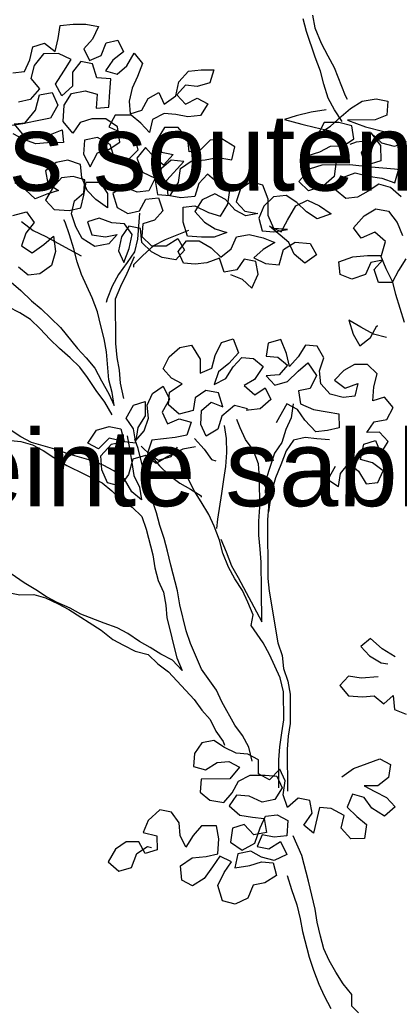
# Model space of a CAD drawing. Header units: millimetres. Extents: x 318905 to 439572, y -5133 to 105868.
# Drawn here: x 350700 to 351567, y 2795 to 5056 of the extents above; entities that cross this region are included whole.
import ezdxf

# ---------------------------------------------------------------- set-up
doc = ezdxf.new("R2010")
doc.units = ezdxf.units.MM
doc.header["$MEASUREMENT"] = 0
doc.layers.add('INTI_Agencement_Stylo_No__102', color=7, linetype='Continuous', lineweight=0, true_color=0xcccccc)
doc.layers.add('INTI_Etiquettes_Stylo_No__1', color=7, linetype='Continuous', lineweight=5)
doc.styles.add('STYLE_GENERE_2', font='Arial')
doc.dimstyles.new('STYLE_GENERE__3', dxfattribs={"dimtxt": 0.18, "dimasz": 182.4, "dimexe": 0.18, "dimexo": 0.0625, "dimgap": 0.09, "dimtad": 0, "dimtih": 1, "dimtoh": 1, "dimdec": 4, "dimzin": 0, "dimdsep": 46, "dimcen": 0.09, "dimadec": 0, "dimazin": 0, "dimtfac": 1, "dimtdec": 4, "dimtmove": 0, "dimatfit": 3, "dimldrblk": 'ARROWHEAD_5', "dimfxl": 0, "dimtolj": 1, "dimtzin": 0, "dimarcsym": 0})

# ---------------------------------------------------------------- blocks, each defined once
blk = doc.blocks.new('arbre6[1]', base_point=(351659.1, -542.5))
at = {"layer": 'INTI_Agencement_Stylo_No__102', "linetype": 'Continuous'}
for p, q in [((351369.2, 5066.6), (351374.3, 5037.2)), ((350788.2, 5013.2), (350792.8, 5042.7)), ((350792.8, 5042.7), (350822, 5045.6)), ((350822, 5045.6), (350851.2, 5045.9)), ((350851.2, 5045.9), (350880.4, 5040.8)), ((351354.9, 5029), (351347.4, 5058.4)), ((350880.4, 5040.8), (350866.1, 5011.2)), ((351374.8, 4970.3), (351354.9, 5029)), ((351374.3, 5037.2), (351389.1, 5002.6)), ((350730, 4993.9), (350756.7, 5002.2)), ((350756.7, 5002.2), (350781.1, 4983.7)), ((350781.1, 4983.7), (350788.2, 5013.2)), ((350866.1, 5011.2), (350846.8, 4989.6)), ((350885.8, 4973.9), (350897.7, 5003.5)), ((350897.7, 5003.5), (350924.5, 5009.1)), ((350924.5, 5009.1), (350936.8, 4982.4)), ((351389.1, 5002.6), (351403.9, 4973.2)), ((350722.9, 4964.4), (350730, 4993.9)), ((350754.4, 4978.1), (350732.7, 4951.1)), ((350788.5, 4978.4), (350754.4, 4978.1)), ((350817.8, 4965.3), (350788.5, 4978.4)), ((350846.8, 4989.6), (350859.1, 4963)), ((350859.1, 4963), (350885.8, 4973.9)), ((350936.8, 4982.4), (350912.6, 4963.4)), ((350944.4, 4950.4), (350961.2, 4979.9)), ((350961.2, 4979.9), (350980.8, 4956)), ((350710.9, 4937.5), (350722.9, 4964.4)), ((350732.7, 4951.1), (350725.6, 4921.6)), ((350800.9, 4938.3), (350817.8, 4965.3)), ((350839.7, 4960.1), (350820.4, 4935.8)), ((350866.5, 4955), (350839.7, 4960.1)), ((350876.5, 4923), (350866.5, 4955)), ((350912.6, 4963.4), (350895.8, 4939.2)), ((350980.8, 4956), (350968.9, 4926.5)), ((351387.2, 4938.3), (351374.8, 4970.3)), ((351403.9, 4973.2), (351418.7, 4946.6)), ((350684.2, 4934.6), (350710.9, 4937.5)), ((350781.7, 4908.7), (350800.9, 4938.3)), ((350820.4, 4935.8), (350820.6, 4903.7)), ((350895.8, 4939.2), (350922.6, 4931.4)), ((350922.6, 4931.4), (350944.4, 4950.4)), ((351063.8, 4914), (351085.5, 4938.2)), ((351085.5, 4938.2), (351114.7, 4941.2)), ((351114.7, 4941.2), (351143.9, 4941.4)), ((351143.9, 4941.4), (351134.4, 4911.9)), ((351394.7, 4908.9), (351387.2, 4938.3)), ((351418.7, 4946.6), (351443.5, 4882.6)), ((350725.6, 4921.6), (350745.3, 4897.7)), ((350796.5, 4882.1), (350781.7, 4908.7)), ((350908.1, 4920.6), (350876.5, 4923)), ((350905.9, 4891.1), (350908.1, 4920.6)), ((350968.9, 4926.5), (350956.9, 4899.6)), ((351056.8, 4881.8), (351063.8, 4914)), ((351078.5, 4906.1), (351059.2, 4884.5)), ((351105.3, 4903.6), (351078.5, 4906.1)), ((351134.4, 4911.9), (351105.3, 4903.6)), ((351404.7, 4876.9), (351394.7, 4908.9)), ((350745.3, 4897.7), (350723.6, 4873.4)), ((350735.9, 4849.4), (350745.4, 4884.3)), ((350745.4, 4884.3), (350774.5, 4889.9)), ((350774.5, 4889.9), (350786.9, 4860.6)), ((350820.6, 4903.7), (350796.5, 4882.1)), ((350801.5, 4860.7), (350818.3, 4887.6)), ((350818.3, 4887.6), (350849.9, 4893.3)), ((350849.9, 4893.3), (350876.7, 4885.5)), ((350876.7, 4885.5), (350874.5, 4853.4)), ((350903.7, 4856.3), (350905.9, 4891.1)), ((350956.9, 4899.6), (350949.8, 4870.1)), ((350993.6, 4875.8), (351017.8, 4889.5)), ((351017.8, 4889.5), (351030.2, 4862.8)), ((351059.2, 4884.5), (351078.8, 4863.2)), ((350723.6, 4873.4), (350696.9, 4867.8)), ((350786.9, 4860.6), (350770.1, 4831)), ((350799.4, 4823.2), (350801.5, 4860.7)), ((350949.8, 4870.1), (350952.5, 4840.7)), ((350979.2, 4849), (350993.6, 4875.8)), ((351030.2, 4862.8), (351056.8, 4881.8)), ((351078.8, 4863.2), (351105.5, 4876.9)), ((351105.5, 4876.9), (351129.9, 4863.7)), ((351129.9, 4863.7), (351113.1, 4836.8)), ((351419.5, 4850.3), (351404.7, 4876.9)), ((351443.5, 4882.6), (351448.5, 4874.6)), ((351455.9, 4853.3), (351482.6, 4869.6)), ((351482.6, 4869.6), (351514.1, 4875.2)), ((351514.1, 4875.2), (351540.9, 4870.1)), ((351540.9, 4870.1), (351538.8, 4838)), ((350711.8, 4819.8), (350735.9, 4849.4)), ((350874.5, 4853.4), (350903.7, 4856.3)), ((350954.9, 4838), (350918.4, 4837.7)), ((350952.5, 4840.7), (350979.2, 4849)), ((350977, 4819.5), (350954.9, 4838)), ((351030.3, 4841.4), (351003.7, 4827.8)), ((351057.1, 4839), (351030.3, 4841.4)), ((351083.9, 4833.8), (351057.1, 4839)), ((351366, 4844.4), (351332, 4836.1)), ((351400, 4850.1), (351366, 4844.4)), ((351436.7, 4823.6), (351419.5, 4850.3)), ((351434.2, 4834.3), (351455.9, 4853.3)), ((351538.8, 4838), (351512.1, 4827)), ((350677.8, 4814.1), (350711.8, 4819.8)), ((350714.2, 4819.8), (350687.5, 4816.9)), ((350687.5, 4816.9), (350709.6, 4790.3)), ((350743.4, 4825.4), (350714.2, 4819.8)), ((350770.1, 4831), (350743.4, 4825.4)), ((350821.4, 4796.7), (350799.4, 4823.2)), ((350838.3, 4820.9), (350821.4, 4796.7)), ((350865, 4829.2), (350838.3, 4820.9)), ((350896.6, 4829.5), (350865, 4829.2)), ((350923.5, 4811), (350896.6, 4829.5)), ((350918.4, 4837.7), (350904, 4810.8)), ((350996.6, 4798.3), (350977, 4819.5)), ((351003.7, 4827.8), (350996.6, 4798.3)), ((351113.1, 4836.8), (351083.9, 4833.8)), ((351332, 4836.1), (351305.3, 4827.8)), ((351305.3, 4827.8), (351344.3, 4817.5)), ((351344.3, 4817.5), (351376, 4809.7)), ((351395.4, 4820.6), (351381, 4793.7)), ((351429.4, 4820.9), (351395.4, 4820.6)), ((351410, 4812.7), (351434.2, 4834.3)), ((351458.7, 4813.1), (351429.4, 4820.9)), ((351512.1, 4827), (351448.8, 4826.4)), ((351448.8, 4826.4), (351490.3, 4810.7)), ((350709.7, 4782.3), (350685.2, 4795.4)), ((350743.7, 4787.9), (350770.4, 4793.5)), ((350770.4, 4793.5), (350797.1, 4804.5)), ((350797.1, 4804.5), (350799.7, 4775.1)), ((350904, 4810.8), (350933.3, 4797.7)), ((350928.6, 4776.2), (350923.5, 4811)), ((350933.3, 4797.7), (350962.6, 4789.9)), ((351030.6, 4809.3), (351013.7, 4782.3)), ((351062.2, 4809.6), (351030.6, 4809.3)), ((351084.3, 4783), (351062.2, 4809.6)), ((351378.5, 4796.4), (351356.8, 4777.4)), ((351376, 4809.7), (351410.1, 4802)), ((351410.1, 4802), (351378.5, 4796.4)), ((351381, 4793.7), (351410, 4812.7)), ((351463.7, 4783.7), (351458.7, 4813.1)), ((351490.3, 4810.7), (351531.7, 4800.4)), ((351527.1, 4773.6), (351502.6, 4797.5)), ((351502.6, 4797.5), (351524.7, 4768.2)), ((351531.7, 4800.4), (351561, 4795.3)), ((351561, 4795.3), (351583, 4776.8)), ((350709.6, 4790.3), (350743.7, 4787.9)), ((350736.5, 4771.8), (350709.7, 4782.3)), ((350763.2, 4774.7), (350736.5, 4771.8)), ((350799.7, 4775.1), (350763.2, 4774.7)), ((350848.3, 4780.9), (350846.1, 4748.7)), ((350877.5, 4786.5), (350848.3, 4780.9)), ((350906.8, 4770.7), (350877.5, 4786.5)), ((350904.4, 4759.9), (350928.6, 4776.2)), ((350916.7, 4738.6), (350906.8, 4770.7)), ((350962.6, 4789.9), (350970.1, 4757.9)), ((351013.7, 4782.3), (351023.7, 4753)), ((351086.9, 4753.6), (351084.3, 4783)), ((351135.4, 4780.8), (351113.6, 4759.2)), ((351162.1, 4783.7), (351135.4, 4780.8)), ((351191.4, 4765.2), (351162.1, 4783.7)), ((351356.8, 4777.4), (351359.4, 4745.3)), ((351439.5, 4767.5), (351463.7, 4783.7)), ((351468.7, 4775.8), (351454.1, 4770.3)), ((351497.8, 4778.7), (351468.7, 4775.8)), ((351481, 4751.8), (351497.8, 4778.7)), ((351556.3, 4765.8), (351527.1, 4773.6)), ((351583, 4776.8), (351556.3, 4765.8)), ((350846.1, 4748.7), (350860.9, 4719.4)), ((350860.9, 4719.4), (350877.7, 4751.7)), ((350877.7, 4751.7), (350904.4, 4759.9)), ((350970.1, 4757.9), (350948.4, 4736.3)), ((350987.1, 4763.4), (350967.8, 4739.1)), ((351006.7, 4742.1), (350987.1, 4763.4)), ((351023.7, 4753), (351050.5, 4747.9)), ((351050.5, 4747.9), (351028.8, 4723.6)), ((351113.6, 4759.2), (351086.9, 4753.6)), ((351184.4, 4735.7), (351191.4, 4765.2)), ((351359.4, 4745.3), (351386.1, 4753.6)), ((351386.1, 4753.6), (351410.4, 4767.2)), ((351410.4, 4767.2), (351439.5, 4767.5)), ((351491, 4722.4), (351481, 4751.8)), ((351524.7, 4768.2), (351524.9, 4733.4)), ((350783, 4729.4), (350758.8, 4710.4)), ((350809.7, 4735), (350783, 4729.4)), ((350839, 4724.6), (350809.7, 4735)), ((350948.4, 4736.3), (350916.7, 4738.6)), ((350967.8, 4739.1), (350980.2, 4707.1)), ((351028.8, 4723.6), (351006.7, 4742.1)), ((351045.7, 4734.5), (351024, 4715.5)), ((351036.3, 4688.9), (351074.9, 4732)), ((351074.9, 4732), (351045.7, 4734.5)), ((351067.7, 4715.9), (351091.9, 4732.2)), ((351091.9, 4732.2), (351123.5, 4735.2)), ((351123.5, 4735.2), (351152.7, 4740.8)), ((351152.7, 4740.8), (351184.4, 4735.7)), ((351391.2, 4724.2), (351454.5, 4724.8)), ((351422.8, 4732.5), (351418.2, 4697.7)), ((351454.5, 4724.8), (351503.1, 4719.9)), ((351524.9, 4733.4), (351491, 4722.4)), ((350758.8, 4710.4), (350763.9, 4681.1)), ((350841.7, 4695.1), (350839, 4724.6)), ((350980.2, 4707.1), (351009.5, 4694)), ((351024, 4715.5), (351009.6, 4688.6)), ((351063.1, 4683.8), (351067.7, 4715.9)), ((351128.7, 4703.1), (351109.4, 4681.5)), ((351150.7, 4684.6), (351128.7, 4703.1)), ((351338, 4686.2), (351364.5, 4715.9)), ((351364.5, 4715.9), (351391.2, 4724.2)), ((351437.6, 4695.2), (351466.8, 4706.1)), ((351466.8, 4706.1), (351496, 4698.4)), ((351503.1, 4719.9), (351556.7, 4715)), ((351556.7, 4715), (351615.1, 4707.5)), ((351556.9, 4682.9), (351566.4, 4715.1)), ((351566.4, 4715.1), (351598, 4720.7)), ((350712.9, 4667.2), (350688.5, 4683)), ((350763.9, 4681.1), (350788.4, 4665.2)), ((350795.4, 4694.7), (350776.1, 4673.1)), ((350822.2, 4697.6), (350795.4, 4694.7)), ((350849, 4689.9), (350822.2, 4697.6)), ((350854, 4665.8), (350841.7, 4695.1)), ((350846.8, 4660.4), (350849, 4689.9)), ((350846.8, 4655), (350851.5, 4684.5)), ((350851.5, 4684.5), (350883.1, 4684.8)), ((350883.1, 4684.8), (350900.3, 4658.2)), ((351009.5, 4694), (350995.1, 4664.4)), ((351009.6, 4688.6), (351014.7, 4656.6)), ((351039, 4654.1), (351036.3, 4688.9)), ((351043.9, 4654.1), (351063.1, 4683.8)), ((351109.4, 4681.5), (351099.8, 4652)), ((351180, 4666.1), (351150.7, 4684.6)), ((351228.5, 4685.3), (351204.3, 4669)), ((351255.3, 4677.5), (351228.5, 4685.3)), ((351360, 4665), (351338, 4686.2)), ((351418.2, 4697.7), (351394, 4676)), ((351423.3, 4665.6), (351437.6, 4695.2)), ((351496, 4698.4), (351527.7, 4693.3)), ((351520.5, 4679.9), (351496.3, 4663.6)), ((351547.3, 4672.1), (351520.5, 4679.9)), ((351527.7, 4693.3), (351556.9, 4682.9)), ((350735, 4646), (350712.9, 4667.2)), ((350761.7, 4656.9), (350735, 4646)), ((350776.1, 4673.1), (350759.3, 4643.5)), ((350788.4, 4665.2), (350761.7, 4656.9)), ((350825, 4641.5), (350846.8, 4660.4)), ((350873.7, 4644.6), (350854, 4665.8)), ((350900.3, 4658.2), (350900.6, 4626.1)), ((350936.7, 4674.6), (350912.5, 4658.3)), ((350912.5, 4658.3), (350922.5, 4626.3)), ((350968.4, 4661.5), (350936.7, 4674.6)), ((350995.1, 4664.4), (350968.4, 4661.5)), ((351146, 4657.7), (351116.9, 4644.1)), ((351170.4, 4644.6), (351146, 4657.7)), ((351175.4, 4633.9), (351180, 4666.1)), ((351204.3, 4669), (351194.8, 4639.4)), ((351267.7, 4645.5), (351255.3, 4677.5)), ((351394, 4676), (351360, 4665)), ((351445.3, 4647.1), (351423.3, 4665.6)), ((351496.3, 4663.6), (351472, 4650)), ((351571.8, 4650.9), (351547.3, 4672.1)), ((350759.3, 4643.5), (350779, 4622.3)), ((350818, 4611.9), (350825, 4641.5)), ((350839.8, 4625.5), (350846.8, 4655)), ((350900.6, 4626.1), (350873.7, 4644.6)), ((350973.6, 4618.7), (350988, 4645.6)), ((350988, 4645.6), (351017.2, 4648.5)), ((351014.7, 4656.6), (351043.9, 4654.1)), ((351017.2, 4648.5), (351027.1, 4619.2)), ((351068.2, 4649), (351039, 4654.1)), ((351099.8, 4652), (351068.2, 4649)), ((351116.9, 4644.1), (351100.1, 4617.2)), ((351192.5, 4620.7), (351170.4, 4644.6)), ((351194.8, 4639.4), (351214.4, 4618.2)), ((351279.9, 4650.9), (351258.1, 4629.3)), ((351268, 4608), (351267.7, 4645.5)), ((351309, 4653.9), (351279.9, 4650.9)), ((351333.5, 4638), (351309, 4653.9)), ((351331.1, 4630), (351357.8, 4643.6)), ((351355.5, 4616.8), (351333.5, 4638)), ((351357.8, 4643.6), (351384.6, 4630.5)), ((351472, 4650), (351445.3, 4647.1)), ((350684.2, 4608.1), (350715.8, 4616.4)), ((350715.8, 4616.4), (350733, 4592.4)), ((350779, 4622.3), (350813, 4619.9)), ((350813, 4619.9), (350839.8, 4625.5)), ((350827.9, 4582.6), (350818, 4611.9)), ((350922.5, 4626.3), (350946.9, 4613.1)), ((350946.9, 4613.1), (350973.6, 4618.7)), ((350973.6, 4613.4), (350969.2, 4554.4)), ((351027.1, 4619.2), (351007.8, 4597.6)), ((351073.3, 4627.6), (351100, 4630.6)), ((351073.5, 4592.8), (351073.3, 4627.6)), ((351100, 4630.6), (351131.7, 4614.8)), ((351100.1, 4617.2), (351122.2, 4593.3)), ((351131.7, 4614.8), (351158.6, 4607)), ((351158.6, 4607), (351175.4, 4633.9)), ((351216.9, 4607.5), (351192.5, 4620.7)), ((351214.4, 4618.2), (351243.7, 4613.1)), ((351243.7, 4613.1), (351216.9, 4607.5)), ((351258.1, 4629.3), (351246.2, 4602.4)), ((351311.9, 4597.7), (351331.1, 4630)), ((351380, 4601), (351355.5, 4616.8)), ((351411.5, 4612), (351380, 4601)), ((351384.6, 4630.5), (351411.5, 4612)), ((351487, 4607.3), (351513.6, 4623.6)), ((351513.6, 4623.6), (351542.8, 4618.5)), ((351542.8, 4618.5), (351562.5, 4591.9)), ((350703.8, 4594.9), (350730.7, 4573.7)), ((350733, 4592.4), (350713.7, 4568.2)), ((350803.5, 4593.1), (350801, 4598.4)), ((350813.5, 4563.7), (350803.5, 4593.1)), ((350881.3, 4601.8), (350854.6, 4593.5)), ((350854.6, 4593.5), (350864.5, 4564.2)), ((350910.6, 4591.4), (350881.3, 4601.8)), ((350939.8, 4589), (350910.6, 4591.4)), ((350981.1, 4589.3), (350978.9, 4559.9)), ((351007.8, 4597.6), (350981.1, 4589.3)), ((351083.5, 4560.8), (351073.5, 4592.8)), ((351122.2, 4593.3), (351146.6, 4577.4)), ((351246.2, 4602.4), (351253.7, 4573.1)), ((351280.4, 4578.7), (351268, 4608)), ((351297.5, 4570.8), (351311.9, 4597.7)), ((351462.8, 4580.3), (351487, 4607.3)), ((351562.5, 4591.9), (351574.9, 4562.6)), ((350713.7, 4568.2), (350704.2, 4538.6)), ((350730.7, 4573.7), (350760, 4560.6)), ((350842.7, 4556), (350827.9, 4582.6)), ((350949.5, 4583.7), (350932.7, 4559.5)), ((350957, 4565), (350939.8, 4589)), ((350976.3, 4578.6), (350949.5, 4583.7)), ((350979, 4546.5), (350976.3, 4578.6)), ((351085.8, 4574.2), (351032.5, 4552.3)), ((351173.4, 4569.7), (351144.3, 4558.7)), ((351146.6, 4577.4), (351173.4, 4569.7)), ((351253.7, 4573.1), (351280.5, 4570.6)), ((351314.7, 4546.8), (351270.6, 4583.9)), ((351270.6, 4583.9), (351297.5, 4570.8)), ((351312, 4576.3), (351280.4, 4578.7)), ((351280.5, 4570.6), (351312, 4576.3)), ((351480, 4556.4), (351462.8, 4580.3)), ((351511.6, 4570), (351480, 4556.4)), ((351536, 4548.8), (351511.6, 4570)), ((350755.2, 4541.8), (350777, 4560.7)), ((350760, 4560.6), (350786.8, 4544.7)), ((350777, 4560.7), (350782.1, 4526)), ((350786.8, 4544.7), (350840.6, 4515.8)), ((350823.4, 4531.7), (350813.5, 4563.7)), ((350872, 4537.5), (350842.7, 4556)), ((350864.5, 4564.2), (350896.2, 4559.1)), ((350896.2, 4559.1), (350922.9, 4564.7)), ((350922.9, 4564.7), (350903.6, 4543.1)), ((350932.7, 4559.5), (350925.6, 4527.3)), ((350949.9, 4532.8), (350957, 4565)), ((350969.2, 4554.4), (350962.1, 4524.9)), ((350978.9, 4559.9), (351001, 4538.7)), ((351001.1, 4525.3), (350979, 4546.5)), ((351032.5, 4552.3), (351005.8, 4538.7)), ((351035, 4539), (351061.6, 4555.3)), ((351061.6, 4555.3), (351076.4, 4528.6)), ((351061.9, 4525.8), (351081.1, 4550.1)), ((351081.1, 4550.1), (351110.3, 4550.4)), ((351115.1, 4558.4), (351083.5, 4560.8)), ((351110.3, 4550.4), (351137.2, 4534.5)), ((351144.3, 4558.7), (351115.1, 4558.4)), ((351183.4, 4532.3), (351195.4, 4559.2)), ((351195.4, 4559.2), (351224.6, 4564.8)), ((351224.6, 4564.8), (351256.2, 4557)), ((351256.2, 4557), (351283.1, 4546.6)), ((351283.1, 4546.6), (351256.4, 4530.3)), ((351302.7, 4530.7), (351329.3, 4547)), ((351327.1, 4520.2), (351314.7, 4546.8)), ((351329.3, 4547), (351363.4, 4544.6)), ((351363.4, 4544.6), (351378.2, 4518)), ((351526.6, 4516.6), (351536, 4548.8)), ((350704.2, 4538.6), (350728.6, 4522.8)), ((350728.6, 4522.8), (350755.2, 4541.8)), ((350782.1, 4526), (350772.6, 4493.8)), ((350830.9, 4502.3), (350823.4, 4531.7)), ((350903.6, 4543.1), (350872, 4537.5)), ((350925.6, 4527.3), (350938, 4500.6)), ((350938, 4500.6), (350949.9, 4532.8)), ((350962.1, 4524.9), (350945.3, 4500.7)), ((351005.8, 4538.7), (350981.7, 4517.1)), ((351001, 4538.7), (351035, 4539)), ((351025.5, 4512.1), (351001.1, 4525.3)), ((351076.4, 4528.6), (351057.1, 4507)), ((351074.2, 4499.2), (351061.9, 4525.8)), ((351137.2, 4534.5), (351159.3, 4513.3)), ((351159.3, 4513.3), (351183.4, 4532.3)), ((351256.4, 4530.3), (351234.7, 4511.3)), ((351293.2, 4495.8), (351302.7, 4530.7)), ((350840.9, 4473), (350830.9, 4502.3)), ((350945.3, 4500.7), (350926, 4473.7)), ((350945.5, 4476.6), (350962.2, 4514.2)), ((350981.7, 4517.1), (350959.9, 4495.5)), ((351057.1, 4507), (351025.5, 4512.1)), ((351101, 4496.7), (351074.2, 4499.2)), ((351127.7, 4499.7), (351101, 4496.7)), ((351156.8, 4510.6), (351127.7, 4499.7)), ((351166.8, 4478.6), (351156.8, 4510.6)), ((351212.8, 4508.5), (351196, 4484.2)), ((351239.6, 4503.3), (351212.8, 4508.5)), ((351234.7, 4511.3), (351261.5, 4498.2)), ((351244.7, 4473.9), (351239.6, 4503.3)), ((351351.5, 4499), (351327.1, 4520.2)), ((351378.2, 4518), (351351.5, 4499)), ((351429.4, 4502.4), (351460.9, 4513.4)), ((351432, 4473), (351429.4, 4502.4)), ((351460.9, 4513.4), (351494.9, 4516.4)), ((351502.4, 4500.4), (351490.4, 4473.5)), ((351494.9, 4516.4), (351526.6, 4516.6)), ((351529.1, 4506), (351502.4, 4500.4)), ((351509.8, 4484.4), (351529.1, 4506)), ((351524.1, 4516.6), (351536.5, 4487.3)), ((351582.6, 4509.1), (351565.7, 4482.2)), ((350719.3, 4471.9), (350697.2, 4490.4)), ((350772.6, 4493.8), (350746, 4474.8)), ((350931.1, 4447), (350945.5, 4476.6)), ((350959.9, 4495.5), (350960, 4490.1)), ((351196, 4484.2), (351166.8, 4478.6)), ((351261.5, 4498.2), (351293.2, 4495.8)), ((351519.7, 4455), (351509.8, 4484.4)), ((351536.5, 4487.3), (351551.3, 4458)), ((351565.7, 4482.2), (351551.3, 4455.3)), ((350680.5, 4455.5), (350702.5, 4436.9)), ((350746, 4474.8), (350719.3, 4471.9)), ((350865.6, 4419.7), (350840.9, 4473)), ((350926, 4473.7), (350911.6, 4446.8)), ((351181.5, 4473.4), (351208.3, 4462.9)), ((351208.3, 4462.9), (351230.3, 4441.7)), ((351230.3, 4441.7), (351244.7, 4473.9)), ((351458.8, 4462.5), (351432, 4473)), ((351490.4, 4473.5), (351458.8, 4462.5)), ((351551.3, 4455.3), (351519.7, 4455)), ((351551.3, 4458), (351558.8, 4428.6)), ((350702.5, 4436.9), (350727, 4413.1)), ((350911.6, 4446.8), (350899.7, 4417.3)), ((350919.1, 4417.5), (350931.1, 4447)), ((350727, 4413.1), (350749, 4394.5)), ((350878, 4387.6), (350865.6, 4419.7)), ((350899.7, 4417.3), (350897.3, 4409.2)), ((350919.9, 4315.8), (350919.1, 4417.5)), ((351558.8, 4428.6), (351578.8, 4364.5)), ((350700.5, 4386), (350673.6, 4399.2)), ((350724.9, 4370.2), (350700.5, 4386)), ((350749, 4394.5), (350793.1, 4352.1)), ((350885.6, 4355.6), (350878, 4387.6)), ((350746.9, 4349), (350724.9, 4370.2)), ((351479.1, 4352.9), (351452.3, 4368.8)), ((351452.3, 4368.8), (351462.2, 4336.7)), ((350769, 4325.1), (350746.9, 4349)), ((350793.1, 4352.1), (350832.4, 4304.3)), ((350893.1, 4326.2), (350885.6, 4355.6)), ((351508.4, 4337.1), (351479.1, 4352.9)), ((351501.2, 4329), (351515.6, 4355.9)), ((351515.6, 4355.9), (351518, 4356)), ((350791.1, 4303.9), (350769, 4325.1)), ((350898.2, 4296.8), (350893.1, 4326.2)), ((351146.3, 4288.4), (351160.7, 4317.9)), ((351160.7, 4317.9), (351187.4, 4326.2)), ((351187.4, 4326.2), (351199.8, 4294.2)), ((351296.9, 4324.5), (351267.8, 4316.2)), ((351309.3, 4292.5), (351296.9, 4324.5)), ((351462.2, 4336.7), (351477, 4310.1)), ((351477, 4310.1), (351501.2, 4329)), ((351537.7, 4329.4), (351508.4, 4337.1)), ((350815.6, 4282.7), (350791.1, 4303.9)), ((350832.4, 4304.3), (350852, 4283)), ((350903.5, 4232.6), (350898.2, 4296.8)), ((350922.6, 4283.7), (350919.9, 4315.8)), ((351041.8, 4284.7), (351065.9, 4306.4)), ((351065.9, 4306.4), (351092.7, 4312)), ((351092.7, 4312), (351112.4, 4280)), ((351267.8, 4316.2), (351263.1, 4286.7)), ((351352.9, 4311.6), (351336.1, 4284.7)), ((351379.7, 4309.2), (351352.9, 4311.6)), ((351394.5, 4282.6), (351379.7, 4309.2)), ((350837.6, 4261.5), (350815.6, 4282.7)), ((350852, 4283), (350871.7, 4259.1)), ((350927.7, 4254.3), (350922.6, 4283.7)), ((351027.4, 4257.8), (351041.8, 4284.7)), ((351112.4, 4280), (351112.6, 4247.9)), ((351139.3, 4258.9), (351146.3, 4288.4)), ((351199.8, 4294.2), (351178.1, 4269.9)), ((351187.9, 4262), (351207.2, 4283.6)), ((351207.2, 4283.6), (351234, 4281.1)), ((351234, 4281.1), (351256, 4262.6)), ((351263.1, 4286.7), (351289.9, 4284.3)), ((351289.9, 4284.3), (351311.9, 4265.8)), ((351316.8, 4263.1), (351309.3, 4292.5)), ((351336.1, 4284.7), (351316.8, 4263.1)), ((351385, 4253), (351394.5, 4282.6)), ((350854.8, 4237.5), (350837.6, 4261.5)), ((350871.7, 4259.1), (350886.5, 4229.8)), ((350930.3, 4224.8), (350927.7, 4254.3)), ((351047, 4236.6), (351027.4, 4257.8)), ((351112.6, 4247.9), (351139.3, 4258.9)), ((351153.9, 4251), (351144.4, 4221.4)), ((351178.1, 4269.9), (351153.9, 4251)), ((351171.1, 4235.1), (351187.9, 4262)), ((351256, 4262.6), (351236.8, 4233)), ((351311.9, 4265.8), (351292.6, 4244.2)), ((351312.2, 4228.3), (351336.4, 4252.6)), ((351336.4, 4252.6), (351358.1, 4271.5)), ((351358.1, 4271.5), (351377.8, 4242.3)), ((351387.7, 4223.6), (351385, 4253)), ((351440.9, 4253.6), (351419.2, 4231.9)), ((351465.2, 4267.2), (351440.9, 4253.6)), ((351494.4, 4267.4), (351465.2, 4267.2)), ((351516.4, 4246.2), (351494.4, 4267.4)), ((350874.5, 4208.3), (350854.8, 4237.5)), ((350886.5, 4229.8), (350903.7, 4200.5)), ((350911, 4203.3), (350903.5, 4232.6)), ((351071.4, 4223.4), (351047, 4236.6)), ((351144.4, 4221.4), (351171.1, 4235.1)), ((351236.8, 4233), (351212.5, 4219.4)), ((351292.6, 4244.2), (351263.5, 4241.2)), ((351263.5, 4241.2), (351283.1, 4220)), ((351283.1, 4220), (351312.2, 4228.3)), ((351377.8, 4242.3), (351363.4, 4212.7)), ((351419.2, 4231.9), (351443.7, 4213.4)), ((351509.3, 4216.7), (351516.4, 4246.2)), ((350894.2, 4181.7), (350874.5, 4208.3)), ((350937.9, 4190.1), (350930.3, 4224.8)), ((351003.5, 4201.4), (351027.7, 4217.7)), ((351027.7, 4217.7), (351042.5, 4188.4)), ((351042.4, 4204.4), (351071.4, 4223.4)), ((351125.1, 4207.9), (351100.8, 4191.6)), ((351154.3, 4202.8), (351125.1, 4207.9)), ((351212.5, 4219.4), (351237, 4198.2)), ((351237, 4198.2), (351261.2, 4214.5)), ((351261.2, 4214.5), (351273.6, 4187.8)), ((351363.4, 4212.7), (351336.7, 4207.1)), ((351336.7, 4207.1), (351341.8, 4177.7)), ((351409.7, 4199.7), (351387.7, 4223.6)), ((351443.7, 4213.4), (351472.8, 4224.4)), ((351472.8, 4224.4), (351465.7, 4194.9)), ((351507.1, 4184.6), (351509.3, 4216.7)), ((350903.7, 4200.5), (350916.1, 4173.9)), ((350916.1, 4173.9), (350911, 4203.3)), ((350959.9, 4174.3), (350986.6, 4182.5)), ((350986.6, 4182.5), (350986.8, 4150.4)), ((350991.5, 4174.5), (351003.5, 4201.4)), ((351042.5, 4188.4), (351025.7, 4158.8)), ((351040.2, 4175), (351042.4, 4204.4)), ((351100.8, 4191.6), (351096.2, 4162.1)), ((351164.3, 4170.8), (351154.3, 4202.8)), ((351273.6, 4187.8), (351249.4, 4166.2)), ((351439, 4192), (351409.7, 4199.7)), ((351465.7, 4194.9), (351439, 4192)), ((351533.8, 4192.8), (351507.1, 4184.6)), ((351553.5, 4168.9), (351533.8, 4192.8)), ((350911.4, 4152.4), (350894.2, 4181.7)), ((350943.1, 4144.7), (350959.9, 4174.3)), ((350994.2, 4145.1), (350991.5, 4174.5)), ((351064.6, 4153.8), (351040.2, 4175)), ((351096.2, 4162.1), (351064.6, 4153.8)), ((351113.5, 4130.1), (351115.7, 4162.3)), ((351115.7, 4162.3), (351137.4, 4181.2)), ((351137.4, 4181.2), (351164.3, 4170.8)), ((351191, 4173.7), (351162, 4149.3)), ((351220.2, 4165.9), (351191, 4173.7)), ((351222.7, 4163.2), (351217.8, 4163.2)), ((351249.4, 4166.2), (351222.7, 4163.2)), ((351310.2, 4177.4), (351293.4, 4147.8)), ((351334.6, 4164.3), (351310.2, 4177.4)), ((351324.8, 4177.6), (351320.1, 4145.4)), ((351351.8, 4140.3), (351334.6, 4164.3)), ((351341.8, 4177.7), (351371.1, 4164.6)), ((351371.1, 4164.6), (351402.7, 4159.5)), ((351539.1, 4142), (351553.5, 4168.9)), ((350960.3, 4120.7), (350943.1, 4144.7)), ((350986.8, 4150.4), (350970, 4123.5)), ((350984.7, 4115.6), (350994.2, 4145.1)), ((351025.7, 4158.8), (351038, 4132.1)), ((351038, 4132.1), (351064.7, 4143.1)), ((351064.7, 4143.1), (351091.5, 4135.3)), ((351162, 4149.3), (351152.5, 4119.8)), ((351203.5, 4122.9), (351196.1, 4141.6)), ((351293.4, 4147.8), (351286.2, 4134.4)), ((351320.1, 4145.4), (351308.2, 4118.5)), ((351376.3, 4113.8), (351351.8, 4140.3)), ((351402.7, 4159.5), (351429.5, 4154.4)), ((351429.5, 4154.4), (351429.8, 4122.3)), ((351509.9, 4136.4), (351539.1, 4142)), ((350702.6, 4102.3), (350678.1, 4118.2)), ((350855.9, 4087.7), (350875.2, 4117.3)), ((350875.2, 4117.3), (350904.3, 4125.6)), ((350904.3, 4125.6), (350931.1, 4120.5)), ((350931.1, 4120.5), (350938.6, 4091.1)), ((350965.4, 4088.7), (350960.3, 4120.7)), ((350970, 4123.5), (350965.4, 4094)), ((350965.4, 4094), (350984.7, 4115.6)), ((351091.5, 4135.3), (351082, 4105.8)), ((351125.8, 4103.5), (351113.5, 4130.1)), ((351152.5, 4119.8), (351125.8, 4103.5)), ((351167, 4127.9), (351172.1, 4098.6)), ((351215.9, 4096.3), (351203.5, 4122.9)), ((351308.2, 4118.5), (351298.7, 4089)), ((351403.1, 4116.7), (351376.3, 4113.8)), ((351429.8, 4122.3), (351403.1, 4116.7)), ((351493.1, 4112.2), (351509.9, 4136.4)), ((350649.1, 4096.5), (350702.7, 4091.6)), ((350727, 4089.2), (350702.6, 4102.3)), ((350904.5, 4098.8), (350880.4, 4074.5)), ((350936.2, 4091.1), (350904.5, 4098.8)), ((350945.8, 4104.5), (350950.9, 4075.1)), ((350970.4, 4075.3), (350962.9, 4096.7)), ((351001.8, 4094.3), (350992.3, 4064.8)), ((351055.3, 4100.2), (351001.8, 4094.3)), ((351082, 4105.8), (351055.3, 4100.2)), ((351099.1, 4097.9), (351121.2, 4074)), ((351172.1, 4098.6), (351172.3, 4066.4)), ((351233.1, 4072.3), (351215.9, 4096.3)), ((351325.4, 4094.6), (351308.5, 4070.3)), ((351352.1, 4100.2), (351325.4, 4094.6)), ((351378.9, 4097.7), (351352.1, 4100.2)), ((351408.1, 4095.3), (351378.9, 4097.7)), ((351486, 4085.3), (351512.7, 4093.6)), ((351522.3, 4112.4), (351493.1, 4112.2)), ((351512.7, 4093.6), (351525.1, 4064.3)), ((351541.9, 4091.2), (351522.3, 4112.4)), ((350702.7, 4091.6), (350729.5, 4083.8)), ((350780.6, 4073.6), (350727, 4089.2)), ((350729.5, 4083.8), (350753.9, 4070.7)), ((350753.9, 4070.7), (350778.3, 4054.8)), ((350809.9, 4063.2), (350780.6, 4073.6)), ((350880.4, 4074.5), (350855.9, 4087.7)), ((350885.3, 4058.5), (350909.5, 4085.5)), ((350909.5, 4085.5), (350936.2, 4091.1)), ((350938.6, 4091.1), (350965.4, 4088.7)), ((350950.9, 4075.1), (350956, 4043.1)), ((350985.4, 4016.6), (350970.4, 4075.3)), ((350977.6, 4080.7), (350999.7, 4059.5)), ((351072.5, 4073.6), (351038.6, 4057.2)), ((351045.9, 4057.3), (351060.3, 4078.8)), ((351101.7, 4079.2), (351072.5, 4073.6)), ((351121.2, 4074), (351138.4, 4050.1)), ((351245.5, 4040.3), (351233.1, 4072.3)), ((351298.7, 4089), (351281.8, 4064.7)), ((351308.5, 4070.3), (351296.6, 4038.1)), ((351479, 4050.5), (351486, 4085.3)), ((351525.1, 4064.3), (351541.9, 4091.2)), ((350778.3, 4054.8), (350807.7, 4036.4)), ((350863.5, 4047.6), (350809.9, 4063.2)), ((350890.4, 4037.1), (350863.5, 4047.6)), ((350888, 4026.4), (350885.3, 4058.5)), ((350958.4, 4051.1), (350948.9, 4016.2)), ((350987.5, 4059.4), (350958.4, 4051.1)), ((351012, 4040.9), (350987.5, 4059.4)), ((350992.3, 4064.8), (351016.8, 4049)), ((350999.7, 4059.5), (351019.3, 4035.6)), ((351038.6, 4057.2), (351012, 4040.9)), ((351016.8, 4049), (351045.9, 4057.3)), ((351138.4, 4050.1), (351148.1, 4047.5)), ((351172.3, 4066.4), (351170.1, 4034.3)), ((351281.8, 4064.7), (351262.8, 4005.7)), ((351505.8, 4042.7), (351479, 4050.5)), ((350807.7, 4036.4), (350888.2, 3996.9)), ((350900.4, 3997.1), (350888, 4026.4)), ((350914.8, 4024), (350890.4, 4037.1)), ((350939.3, 4005.4), (350914.8, 4024)), ((350956, 4043.1), (350961.1, 4013.7)), ((351019.3, 4035.6), (351041.4, 4014.4)), ((351085.2, 4006.8), (351072.8, 4036.1)), ((351170.1, 4034.3), (351165.5, 4004.8)), ((351248.2, 4008.2), (351245.5, 4040.3)), ((351296.6, 4038.1), (351284.7, 4008.6)), ((351420.7, 4033.9), (351403.9, 4004.3)), ((351433, 4017.9), (351452.3, 4042.2)), ((351452.3, 4042.2), (351474.3, 4023.7)), ((351530.2, 4024.2), (351505.8, 4042.7)), ((351518.3, 3997.3), (351530.2, 4024.2)), ((350948.9, 4016.2), (350929.6, 3989.3)), ((350956.5, 3976.2), (350939.3, 4005.4)), ((350961.1, 4013.7), (350973.5, 3987)), ((350995.3, 3987.2), (350985.4, 4016.6)), ((351041.4, 4014.4), (351065.8, 3995.9)), ((351097.6, 3980.1), (351085.2, 4006.8)), ((351165.5, 4004.8), (351160.9, 3972.6)), ((351248.7, 3941.3), (351248.2, 4008.2)), ((351262.8, 4005.7), (351260.6, 3976.2)), ((351284.7, 4008.6), (351275.2, 3976.4)), ((351403.9, 4004.3), (351428.3, 3988.4)), ((351428.3, 3988.4), (351433, 4017.9)), ((351474.3, 4023.7), (351491.5, 3994.4)), ((350888.2, 3996.9), (350910.3, 3978.4)), ((350929.6, 3989.3), (350900.4, 3997.1)), ((350973.5, 3987), (350978.5, 3957.6)), ((351002.9, 3957.8), (350995.3, 3987.2)), ((351065.8, 3995.9), (351090.2, 3982.7)), ((351090.2, 3982.7), (351114.7, 3966.9)), ((351114.8, 3953.5), (351097.6, 3980.1)), ((351491.5, 3994.4), (351518.3, 3997.3)), ((350910.3, 3978.4), (350932.3, 3957.2)), ((350932.3, 3957.2), (350956.8, 3941.4)), ((350978.5, 3957.6), (350956.5, 3976.2)), ((351012.8, 3928.5), (351002.9, 3957.8)), ((351114.7, 3966.9), (351114.7, 3964.2)), ((351160.9, 3972.6), (351151.6, 3913.7)), ((351260.6, 3976.2), (351260.6, 3973.5)), ((351270.3, 3973.6), (351268.1, 3941.5)), ((351275.2, 3976.4), (351270.5, 3946.9)), ((350956.8, 3941.4), (350978.8, 3920.1)), ((351132, 3924.2), (351114.8, 3953.5)), ((351246.5, 3909.2), (351248.7, 3941.3)), ((351268.1, 3941.5), (351265.9, 3912)), ((351270.5, 3946.9), (351268.2, 3930.8)), ((350978.8, 3920.1), (350988.8, 3890.8)), ((351020.3, 3899.1), (351012.8, 3928.5)), ((351144.4, 3897.6), (351132, 3924.2)), ((351151.6, 3913.7), (351149.3, 3892.2)), ((351265.9, 3912), (351266.9, 3778.2)), ((350988.8, 3890.8), (351003.8, 3832)), ((351030.3, 3869.8), (351020.3, 3899.1)), ((351156.8, 3865.5), (351144.4, 3897.6)), ((351246.7, 3877.1), (351246.5, 3909.2)), ((351037.8, 3840.4), (351030.3, 3869.8)), ((351159.2, 3868.2), (351171.6, 3838.9)), ((351249.4, 3845), (351246.7, 3877.1)), ((351164.3, 3836.2), (351156.8, 3865.5)), ((351252, 3815.5), (351249.4, 3845)), ((351003.8, 3832), (351008.9, 3802.6)), ((351045.3, 3808.3), (351037.8, 3840.4)), ((351176.7, 3804.2), (351164.3, 3836.2)), ((351171.6, 3838.9), (351184, 3806.9)), ((351008.9, 3802.6), (351016.4, 3773.3)), ((351060.4, 3749.6), (351045.3, 3808.3)), ((351191.5, 3777.5), (351176.7, 3804.2)), ((351184, 3806.9), (351198.8, 3780.3)), ((351252.5, 3751.3), (351252, 3815.5)), ((350709.9, 3767.8), (350680.6, 3789)), ((351208.7, 3750.9), (351191.5, 3777.5)), ((351198.8, 3780.3), (351253.1, 3679)), ((351266.9, 3778.2), (351269.6, 3748.8)), ((350736.8, 3752), (350709.9, 3767.8)), ((351016.4, 3773.3), (351028.8, 3746.6)), ((350673.6, 3746.1), (350700.4, 3741)), ((350700.4, 3741), (350732, 3741.3)), ((350732, 3741.3), (350758.8, 3733.5)), ((350761.3, 3736.2), (350736.8, 3752)), ((350758.8, 3733.5), (350788.1, 3720.3)), ((350785.7, 3723), (350761.3, 3736.2)), ((351028.8, 3746.6), (351033.8, 3717.2)), ((351065.5, 3717.5), (351060.4, 3749.6)), ((351221.1, 3724.3), (351208.7, 3750.9)), ((351253.1, 3679), (351252.5, 3751.3)), ((351269.6, 3748.8), (351289.9, 3631.2)), ((350815, 3709.9), (350785.7, 3723)), ((350788.1, 3720.3), (350812.6, 3707.2)), ((350839.4, 3696.7), (350815, 3709.9)), ((351033.8, 3717.2), (351036.5, 3687.8)), ((351080.5, 3658.7), (351065.5, 3717.5)), ((351233.5, 3694.9), (351221.1, 3724.3)), ((350812.6, 3707.2), (350885.9, 3659.7)), ((350893.1, 3675.8), (350839.4, 3696.7)), ((351036.5, 3687.8), (351044, 3658.4)), ((351228.8, 3670.8), (351233.5, 3694.9)), ((350922.3, 3665.3), (350893.1, 3675.8)), ((350946.8, 3652.2), (350922.3, 3665.3)), ((351255.9, 3630.9), (351228.8, 3670.8)), ((350885.9, 3659.7), (350912.8, 3638.5)), ((350973.7, 3633.7), (350946.8, 3652.2)), ((351044, 3658.4), (351051.6, 3626.4)), ((351090.5, 3629.4), (351080.5, 3658.7)), ((351501.5, 3641.1), (351479.7, 3622.2)), ((351528.4, 3617.3), (351501.5, 3641.1)), ((350912.8, 3638.5), (350937.2, 3625.3)), ((350937.2, 3625.3), (350964.1, 3612.2)), ((350998.1, 3620.5), (350973.7, 3633.7)), ((351022.5, 3604.7), (350998.1, 3620.5)), ((351051.6, 3626.4), (351059.1, 3597)), ((351115.2, 3570.7), (351090.5, 3629.4)), ((351270.7, 3604.3), (351255.9, 3630.9)), ((351289.9, 3631.2), (351299.9, 3601.8)), ((351479.7, 3622.2), (351499.3, 3601)), ((351557.7, 3598.8), (351528.4, 3617.3)), ((350964.1, 3612.2), (350993.3, 3604.4)), ((350993.3, 3604.4), (351015.4, 3583.2)), ((351049.4, 3591.6), (351022.5, 3604.7)), ((351059.1, 3597), (351071.5, 3567.7)), ((351295.4, 3550.9), (351270.7, 3604.3)), ((351299.9, 3601.8), (351302.5, 3572.4)), ((351499.3, 3601), (351526.2, 3585.2)), ((351015.4, 3583.2), (351039.9, 3564.7)), ((351071.5, 3567.7), (351049.4, 3591.6)), ((351302.5, 3572.4), (351312.5, 3543.1)), ((351526.2, 3585.2), (351540.8, 3582.6)), ((351039.9, 3564.7), (351098.7, 3501)), ((351149.6, 3522.9), (351115.2, 3570.7)), ((351302.9, 3518.9), (351295.4, 3550.9)), ((351451, 3555), (351431.7, 3533.4)), ((351480.3, 3549.9), (351451, 3555)), ((351519.2, 3553), (351480.3, 3549.9)), ((351312.5, 3543.1), (351317.6, 3513.7)), ((351431.7, 3533.4), (351451.4, 3509.5)), ((351162, 3496.2), (351149.6, 3522.9)), ((351303.4, 3454.7), (351302.9, 3518.9)), ((351317.6, 3513.7), (351318.1, 3446.8)), ((351451.4, 3509.5), (351483, 3507.1)), ((351483, 3507.1), (351509.8, 3510.1)), ((351509.8, 3510.1), (351531.8, 3491.5)), ((351531.8, 3491.5), (351553.5, 3510.5)), ((351553.5, 3510.5), (351556.2, 3478.4)), ((351098.7, 3501), (351115.9, 3477.1)), ((351191.6, 3442.9), (351162, 3496.2)), ((351115.9, 3477.1), (351135.5, 3455.8)), ((351556.2, 3478.4), (351583, 3467.9)), ((351135.5, 3455.8), (351147.9, 3429.2)), ((351208.8, 3419), (351191.6, 3442.9)), ((351298.8, 3425.2), (351303.4, 3454.7)), ((351318.1, 3446.8), (351313.4, 3417.3)), ((351147.9, 3429.2), (351165.1, 3405.2)), ((351223.6, 3392.4), (351208.8, 3419)), ((351294.1, 3393), (351298.8, 3425.2)), ((351313.4, 3417.3), (351311.2, 3387.8)), ((351116.5, 3402.1), (351099.6, 3377.9)), ((351143.2, 3407.7), (351116.5, 3402.1)), ((351167.6, 3391.9), (351143.2, 3407.7)), ((351165.1, 3405.2), (351167.6, 3397.2)), ((351194.5, 3378.7), (351167.6, 3391.9)), ((351231.1, 3360.3), (351223.6, 3392.4)), ((351291.9, 3363.5), (351294.1, 3393)), ((351099.6, 3377.9), (351097.4, 3348.4)), ((351221.3, 3376.3), (351194.5, 3378.7)), ((351245.7, 3363.1), (351221.3, 3376.3)), ((351311.2, 3387.8), (351311.9, 3291.5)), ((351097.4, 3348.4), (351124.2, 3340.6)), ((351124.2, 3340.6), (351150.9, 3356.9)), ((351150.9, 3356.9), (351177.6, 3359.8)), ((351177.6, 3359.8), (351202, 3346.7)), ((351202, 3346.7), (351180.3, 3319.7)), ((351245.9, 3331), (351245.7, 3363.1)), ((351292.4, 3299.3), (351291.9, 3363.5)), ((351462.3, 3343.7), (351493.9, 3354.7)), ((351493.9, 3354.7), (351523, 3365.6)), ((351523, 3365.6), (351547.4, 3352.5)), ((351547.4, 3352.5), (351542.8, 3323)), ((351199.8, 3314.5), (351226.5, 3328.2)), ((351226.5, 3328.2), (351260.6, 3328.5)), ((351270.4, 3317.9), (351245.9, 3331)), ((351260.6, 3328.5), (351287.3, 3326)), ((351294.5, 3342.2), (351270.4, 3317.9)), ((351287.3, 3326), (351299.7, 3299.4)), ((351306.9, 3315.5), (351294.5, 3342.2)), ((351435.7, 3324.7), (351462.3, 3343.7)), ((351114.7, 3319.1), (351112.5, 3289.7)), ((351180.3, 3319.7), (351114.7, 3319.1)), ((351185.4, 3287.6), (351199.8, 3314.5)), ((351302.2, 3283.3), (351306.9, 3315.5)), ((351518.6, 3304), (351487, 3303.8)), ((351487, 3303.8), (351511.4, 3290.6)), ((351542.8, 3323), (351518.6, 3304)), ((351112.5, 3289.7), (351134.5, 3271.1)), ((351166.1, 3266.1), (351185.4, 3287.6)), ((351195.2, 3282.4), (351178.4, 3258.1)), ((351224.4, 3280), (351195.2, 3282.4)), ((351253.7, 3266.8), (351224.4, 3280)), ((351299.7, 3299.4), (351282.9, 3272.5)), ((351312.2, 3254), (351302.2, 3283.3)), ((351460.4, 3284.8), (351448.4, 3255.2)), ((351487.2, 3277), (351460.4, 3284.8)), ((351511.4, 3290.6), (351538.3, 3277.4)), ((351134.5, 3271.1), (351166.1, 3266.1)), ((351178.4, 3258.1), (351202.9, 3236.9)), ((351282.9, 3272.5), (351253.7, 3266.8)), ((351336.4, 3275.6), (351312.2, 3254)), ((351363.2, 3270.5), (351336.4, 3275.6)), ((351368.2, 3241.1), (351363.2, 3270.5)), ((351504.4, 3253.1), (351487.2, 3277)), ((351557.9, 3256.2), (351533.7, 3234.6)), ((351538.3, 3277.4), (351557.9, 3256.2)), ((351020.3, 3248.7), (350993.7, 3224.3)), ((351047.1, 3243.6), (351020.3, 3248.7)), ((351064.3, 3219.6), (351047.1, 3243.6)), ((351202.9, 3236.9), (351232.1, 3231.9)), ((351249.3, 3207.9), (351261.3, 3234.8)), ((351261.3, 3234.8), (351288, 3237.7)), ((351288, 3237.7), (351312.4, 3224.5)), ((351349, 3214.2), (351368.2, 3241.1)), ((351385.2, 3254.6), (351371, 3195.6)), ((351411.9, 3252.2), (351385.2, 3254.6)), ((351441.3, 3236.4), (351411.9, 3252.2)), ((351434.2, 3206.9), (351441.3, 3236.4)), ((351448.4, 3255.2), (351470.5, 3234)), ((351470.5, 3234), (351492.5, 3215.5)), ((351533.7, 3234.6), (351504.4, 3253.1)), ((350993.7, 3224.3), (350981.8, 3197.5)), ((351067, 3190.2), (351064.3, 3219.6)), ((351115.5, 3212.1), (351096.2, 3190.5)), ((351149.5, 3212.4), (351115.5, 3212.1)), ((351154.6, 3183), (351149.5, 3212.4)), ((351212.7, 3215.6), (351186, 3207.3)), ((351234.8, 3191.7), (351212.7, 3215.6)), ((351232.1, 3231.9), (351258.9, 3229.4)), ((351258.9, 3229.4), (351264, 3197.3)), ((351312.4, 3224.5), (351310.2, 3189.7)), ((351371, 3195.6), (351349, 3214.2)), ((351492.5, 3215.5), (351487.9, 3183.3)), ((350981.8, 3197.5), (351013.5, 3189.7)), ((351013.5, 3189.7), (351013.7, 3157.6)), ((351079.3, 3163.6), (351067, 3190.2)), ((351096.2, 3190.5), (351079.3, 3163.6)), ((351186, 3207.3), (351181.4, 3175.2)), ((351264, 3197.3), (351234.8, 3191.7)), ((351237.4, 3173), (351249.3, 3207.9)), ((351254.3, 3191.9), (351242.3, 3165)), ((351281.1, 3186.8), (351254.3, 3191.9)), ((351310.2, 3189.7), (351281.1, 3186.8)), ((351344.6, 3144.5), (351324.8, 3189.9)), ((351456.2, 3183), (351434.2, 3206.9)), ((350943, 3175.7), (350918.8, 3159.4)), ((350972.2, 3176), (350943, 3175.7)), ((350967.5, 3149.2), (350991.8, 3165.4)), ((350987, 3149.3), (350972.2, 3176)), ((350991.8, 3165.4), (351001.5, 3162.8)), ((351152.4, 3148.2), (351154.6, 3183)), ((351181.4, 3175.2), (351208.3, 3156.7)), ((351208.3, 3156.7), (351237.4, 3173)), ((351242.3, 3165), (351269.1, 3159.9)), ((351269.1, 3159.9), (351295.7, 3176.2)), ((351295.7, 3176.2), (351310.6, 3146.9)), ((351487.9, 3183.3), (351456.2, 3183)), ((350918.8, 3159.4), (350902, 3129.8)), ((350955.6, 3116.9), (350967.5, 3149.2)), ((351013.7, 3157.6), (350987, 3149.3)), ((351094.1, 3139.6), (351125.7, 3142.6)), ((351125.7, 3142.6), (351152.4, 3148.2)), ((351157.3, 3142.8), (351140.5, 3118.6)), ((351184.2, 3129.7), (351157.3, 3142.8)), ((351198.7, 3148.6), (351191.6, 3116.4)), ((351227.8, 3154.2), (351198.7, 3148.6)), ((351252.2, 3141), (351227.8, 3154.2)), ((351310.6, 3146.9), (351281.5, 3133.3)), ((351359.7, 3085.8), (351344.6, 3144.5)), ((350902, 3129.8), (350926.5, 3108.6)), ((351067.5, 3120.6), (351094.1, 3139.6)), ((351070.2, 3088.5), (351067.5, 3120.6)), ((351167.3, 3105.5), (351184.2, 3129.7)), ((351191.6, 3116.4), (351225.6, 3122)), ((351225.6, 3122), (351252.3, 3130.3)), ((351281.5, 3133.3), (351252.2, 3141)), ((351252.3, 3130.3), (351279.1, 3127.9)), ((351279.1, 3127.9), (351286.6, 3098.5)), ((350926.5, 3108.6), (350955.6, 3116.9)), ((351140.5, 3118.6), (351121.2, 3091.7)), ((351153, 3075.9), (351167.3, 3105.5)), ((351286.6, 3098.5), (351260, 3082.2)), ((351310.9, 3098.7), (351320.9, 3066.7)), ((351094.6, 3075.4), (351070.2, 3088.5)), ((351121.2, 3091.7), (351094.6, 3075.4)), ((351163, 3041.2), (351153, 3075.9)), ((351233.2, 3076.6), (351221.3, 3047.1)), ((351260, 3082.2), (351233.2, 3076.6)), ((351374.7, 3021.7), (351359.7, 3085.8)), ((351320.9, 3066.7), (351333.3, 3032)), ((351192.2, 3033.4), (351163, 3041.2)), ((351221.3, 3047.1), (351192.2, 3033.4)), ((351333.3, 3032), (351340.9, 3000)), ((351379.8, 2992.3), (351374.7, 3021.7)), ((351340.9, 3000), (351345.9, 2970.6)), ((351387.4, 2960.2), (351379.8, 2992.3)), ((351345.9, 2970.6), (351361, 2911.8)), ((351394.9, 2930.9), (351387.4, 2960.2)), ((351407.2, 2904.2), (351394.9, 2930.9)), ((351361, 2911.8), (351370.9, 2882.5)), ((351422, 2877.6), (351407.2, 2904.2)), ((351370.9, 2882.5), (351383.3, 2850.5)), ((351439.3, 2851), (351422, 2877.6)), ((351383.3, 2850.5), (351395.7, 2823.8)), ((351458.9, 2827), (351439.3, 2851)), ((351459.1, 2800.3), (351458.9, 2827)), ((351395.7, 2823.8), (351410.5, 2794.5)), ((351473.8, 2784.4), (351459.1, 2800.3))]:
    blk.add_line(p, q, dxfattribs=at)
blk = doc.blocks.new('ARROWHEAD_5')
at = {"linetype": 'Continuous', "lineweight": 0}
blk.add_hatch(color=0, dxfattribs=at).paths.add_polyline_path([(-1, 0.2679), (0, 0), (-1, -0.2679)])
at = {"color": 0, "linetype": 'Continuous', "lineweight": 0}
blk.add_line((0, 0), (-1, 0), dxfattribs=at)

msp = doc.modelspace()

# ---------------------------------------------------------------- block references
at = {"layer": 'INTI_Agencement_Stylo_No__102', "linetype": 'Continuous'}
msp.add_blockref('arbre6[1]', (351659.099, -542.456), dxfattribs=at)

# ---------------------------------------------------------------- texts
at = {"layer": 'INTI_Etiquettes_Stylo_No__1', "linetype": 'Continuous', "char_height": 175, "attachment_point": 9, "style": 'STYLE_GENERE_2'}
for s, insert in [('\\A1;{\\pqr;\\fArial|b0|i0|c0|p34;Enduit teinte gris soutenu}', (351737.357, 4612.501)), ('\\A1;{\\pqr;\\fArial|b0|i0|c0|p34;Enduit teinte sable}', (351754.12, 3940.998))]:
    msp.add_mtext(s, dxfattribs=dict(at, insert=insert))

# ---------------------------------------------------------------- leaders
at = {"layer": 'INTI_Etiquettes_Stylo_No__1', "linetype": 'Continuous', "annotation_type": 0, "has_hookline": 1, "hookline_direction": 1}
for points, text_width in [([(356358.897, 4815.592), (352334.896, 5173.771), (351794.986, 5173.771)], 2801.194), ([(357965.584, 4189.64), (352277.357, 4612.501), (351737.447, 4612.501)], 2724.557), ([(355169.13, 3673.372), (352294.12, 3940.998), (351754.21, 3940.998)], 1983.97)]:
    msp.add_leader(points, dimstyle='STYLE_GENERE__3', dxfattribs=dict(at, text_width=text_width))

doc.saveas('drawing.dxf')
